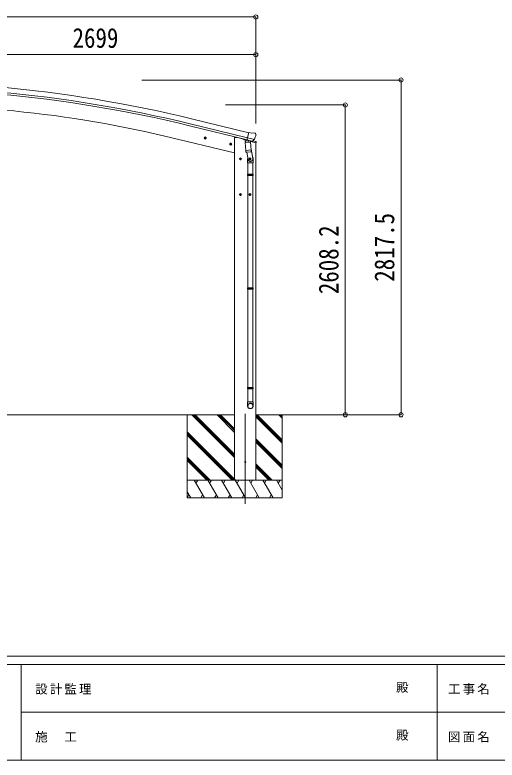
# Model space of a CAD drawing. Units: millimetres at full size. Extents: x -9783 to 33754, y -10064 to 6752.
# Drawn here: x -4022 to 36, y -6828 to -556 of the extents above; entities that cross this region are included whole.
import ezdxf
from ezdxf.enums import TextEntityAlignment as Align

# ---------------------------------------------------------------- set-up
doc = ezdxf.new("R2010")
doc.units = ezdxf.units.MM
doc.header["$LTSCALE"] = 35
doc.header["$PDMODE"] = 32
doc.header["$PDSIZE"] = 35
for name, color, linetype, lineweight in [('0-0_0', 7, 'Continuous', 9), ('0-1_本体', 4, 'Continuous', 9), ('0-2_部品', 7, 'Continuous', 9), ('0-8_PARTS2', 2, 'Continuous', 9), ('0-A_寸法', 6, 'Continuous', 9), ('F-0_240', 7, 'Continuous', 9)]:
    doc.layers.add(name, color=color, linetype=linetype, lineweight=lineweight)
doc.styles.add('ＭＳ ゴシック', font='')
doc.styles.get('ＭＳ ゴシック').set_extended_font_data('MS Gothic')

msp = doc.modelspace()

# ---------------------------------------------------------------- linework, layer by layer
at = {"layer": '0-0_0', "color": 6}
for p, q in [((-4693.68, -890.08), (-1994.72, -890.08)), ((-772.44, -3921.82), (-772.44, -1104.32)), ((-1241.45, -1313.62), (-1241.45, -3921.82))]:
    msp.add_line(p, q, dxfattribs=at)
at = {"layer": '0-0_0'}
for p, q in [((-7230.68, -3921.82), (-2172.72, -3921.82)), ((-2572.47, -3921.82), (-2572.47, -4621.82)), ((-2172.72, -4281.58), (-2532.48, -3921.82)), ((-2172.72, -4267.44), (-2518.34, -3921.82)), ((-2172.72, -4253.3), (-2504.2, -3921.82)), ((-2172.72, -4069.45), (-2320.35, -3921.82)), ((-2172.72, -4055.31), (-2306.21, -3921.82)), ((-2172.72, -4041.17), (-2292.06, -3921.82)), ((-1398.38, -3921.82), (-1994.72, -3921.82)), ((-1772.47, -4147.19), (-1994.72, -3924.95)), ((-1772.47, -4161.34), (-1994.72, -3939.09)), ((-1772.47, -4133.05), (-1983.7, -3921.82)), ((-1772.47, -3949.21), (-1799.85, -3921.82)), ((-1772.47, -3935.06), (-1785.71, -3921.82)), ((-1772.47, -3921.82), (-1772.47, -4621.82)), ((-2166.32, -4471.82), (-2572.47, -4065.68)), ((-2180.47, -4471.82), (-2572.47, -4079.83)), ((-2194.61, -4471.82), (-2572.47, -4093.97)), ((-1772.47, -4345.18), (-1994.72, -4122.93)), ((-1772.47, -4359.32), (-1994.72, -4137.08)), ((-1772.47, -4373.47), (-1994.72, -4151.22)), ((-2378.46, -4471.82), (-2572.47, -4277.82)), ((-2392.6, -4471.82), (-2572.47, -4291.96)), ((-2406.74, -4471.82), (-2572.47, -4306.1)), ((-1857.96, -4471.82), (-1994.72, -4335.07)), ((-1872.1, -4471.82), (-1994.72, -4349.21)), ((-1886.24, -4471.82), (-1994.72, -4363.35)), ((-2572.47, -4471.82), (-1772.47, -4471.82)), ((-2427.08, -4621.82), (-2513.69, -4471.82)), ((-2498.69, -4497.8), (-2483.69, -4471.82)), ((-2311.61, -4621.82), (-2398.22, -4471.82)), ((-2368.22, -4471.82), (-2383.22, -4497.8)), ((-2196.14, -4621.82), (-2282.75, -4471.82)), ((-2267.75, -4497.8), (-2252.74, -4471.82)), ((-2080.67, -4621.82), (-2167.28, -4471.82)), ((-2152.27, -4497.8), (-2137.27, -4471.82)), ((-1965.2, -4621.82), (-2051.81, -4471.82)), ((-2036.8, -4497.81), (-2021.8, -4471.82)), ((-1849.73, -4621.82), (-1936.34, -4471.82)), ((-1921.33, -4497.81), (-1906.33, -4471.82)), ((-1772.47, -4555.65), (-1820.87, -4471.82)), ((-1805.86, -4497.8), (-1790.86, -4471.82)), ((-2542.55, -4621.82), (-2572.47, -4570.01)), ((-2557.55, -4595.84), (-2572.55, -4621.82)), ((-1772.47, -4621.82), (-2572.47, -4621.82)), ((-2442.08, -4595.84), (-2457.08, -4621.82)), ((-2326.61, -4595.84), (-2341.61, -4621.82)), ((-2211.14, -4595.84), (-2226.14, -4621.82)), ((-2095.67, -4595.84), (-2110.67, -4621.82)), ((-1980.2, -4595.84), (-1995.2, -4621.82)), ((-1864.73, -4595.84), (-1879.73, -4621.82))]:
    msp.add_line(p, q, dxfattribs=at)
at = {"layer": '0-1_本体'}
for p, q in [((-2054.19, -1547.94), (-2537.06, -1430.46)), ((-2068.19, -1606.28), (-2551.25, -1488.8)), ((-2064.26, -1589.91), (-2547.27, -1472.44)), ((-2760.8, -1576.9), (-2172.75, -1718.08)), ((-2172.72, -1588.09), (-2172.72, -4468.09)), ((-2172.72, -1588.09), (-2148.72, -1588.09)), ((-2096.71, -1600.57), (-2148.72, -1588.09)), ((-1994.72, -4468.09), (-1994.72, -1631.53))]:
    msp.add_line(p, q, dxfattribs=at)
for centre, radius, start, end in [((-5149.64, -12172.33), 11054.98, 76.33027, 84.83134), ((-5149.64, -12172.33), 10994.98, 76.33027, 84.83026), ((-5149.64, -12172.33), 11011.82, 76.33027, 84.83026), ((-4915.81, -10572.6), 9250.23, 76.52809, 85.04475)]:
    msp.add_arc(centre, radius, start, end, dxfattribs=at)
at = {"layer": '0-2_部品'}
for p, q in [((-2027.78, -1552.2), (-2053.72, -1545.98)), ((-2027.78, -1552.2), (-2014.52, -1549.5)), ((-2000.04, -1552.69), (-2013.23, -1549.53)), ((-1996.95, -1554.94), (-1993.09, -1561.24)), ((-1992.73, -1563.52), (-1993, -1564.67)), ((-2410.22, -1594.32), (-2429.67, -1589.65)), ((-2427.25, -1590.23), (-2422.08, -1584.79)), ((-2425.11, -1597.43), (-2427.25, -1590.23)), ((-2422.28, -1601.71), (-2417.61, -1582.26)), ((-2422.08, -1584.79), (-2414.78, -1586.54)), ((-2414.78, -1586.54), (-2412.65, -1593.74)), ((-2096.71, -1599.35), (-2096.71, -1603.1)), ((-2073.74, -1612.56), (-2092.87, -1607.96)), ((-2083.86, -1629.38), (-2038.17, -1626.18)), ((-2079.18, -1696.22), (-2083.86, -1629.38)), ((-2069.44, -1607.61), (-2082.75, -1622.93)), ((-2082.75, -1622.93), (-2082.31, -1629.27)), ((-2068.5, -1607.54), (-2069.44, -1607.61)), ((-2065.41, -1610.02), (-2066.94, -1609.65)), ((-2028.71, -1618.83), (-2065.41, -1610.02)), ((-2006.78, -1603.82), (-2064.29, -1590.02)), ((-2059.46, -1611.84), (-2058.44, -1626.45)), ((-2031.25, -1620.84), (-2057.07, -1627.27)), ((-2039.95, -1623), (-2039.72, -1626.29)), ((-2038.17, -1626.18), (-2033.5, -1693.02)), ((-1992.15, -1632.14), (-2035.18, -1621.82)), ((-2026.34, -1619.3), (-2033.86, -1617.5)), ((-2030.55, -1619.06), (-2030.5, -1619.8)), ((-2027.18, -1619.19), (-2028.71, -1618.83)), ((-2023.63, -1618.73), (-2007.26, -1604.24)), ((-2020.61, -1616.06), (-1994.45, -1622.34)), ((-1992.15, -1625.25), (-1992.15, -1632.14)), ((-2196.29, -1645.68), (-2215.74, -1641.01)), ((-2213.31, -1641.6), (-2208.14, -1636.15)), ((-2211.18, -1648.79), (-2213.31, -1641.6)), ((-2208.35, -1653.07), (-2203.68, -1633.62)), ((-2208.14, -1636.15), (-2200.85, -1637.9)), ((-2200.85, -1637.9), (-2198.71, -1645.1)), ((-2079.18, -1696.22), (-2033.5, -1693.02)), ((-2035.23, -1668.25), (-2019.31, -1764.42)), ((-2032.64, -1705.49), (-2033.51, -1693.02)), ((-2079.17, -1696.21), (-2078.28, -1708.91)), ((-2034.48, -1707.62), (-2076.18, -1710.54)), ((-2070.75, -1710.16), (-2060.02, -1773.75)), ((-2033.03, -1706.84), (-2033.03, -1706.84)), ((-2133.72, -1768.33), (-2113.72, -1768.33)), ((-2130.22, -1764.57), (-2123.72, -1760.82)), ((-2123.72, -1778.33), (-2123.72, -1758.33)), ((-2123.72, -1760.82), (-2117.22, -1764.57)), ((-2117.22, -1772.08), (-2123.72, -1775.83)), ((-2117.22, -1764.57), (-2117.22, -1772.08)), ((-2063.16, -1766.93), (-2063.16, -1801.59)), ((-2063.16, -1801.59), (-2017.16, -1801.59)), ((-2061.16, -1801.59), (-2061.16, -1895.59)), ((-2053.72, -1768.33), (-2033.72, -1768.33)), ((-2050.22, -1764.57), (-2043.72, -1760.82)), ((-2043.72, -1778.33), (-2043.72, -1758.33)), ((-2043.72, -1760.82), (-2037.22, -1764.57)), ((-2037.22, -1772.08), (-2043.72, -1775.83)), ((-2037.22, -1764.57), (-2037.22, -1772.08)), ((-2019.16, -1801.59), (-2019.16, -1895.59)), ((-2017.16, -1801.59), (-2017.16, -1767.23)), ((-2063.16, -1897.59), (-2062.16, -1895.59)), ((-2063.16, -1897.59), (-2017.16, -1897.59)), ((-2063.16, -1897.59), (-2063.16, -1905.59)), ((-2063.16, -1905.59), (-2017.16, -1905.59)), ((-2063.16, -1905.59), (-2062.16, -1907.59)), ((-2062.16, -1895.59), (-2018.16, -1895.59)), ((-2062.16, -1907.59), (-2018.16, -1907.59)), ((-2061.16, -1907.59), (-2061.16, -2851.77)), ((-2019.16, -1907.59), (-2019.16, -2851.77)), ((-2017.16, -1897.59), (-2018.16, -1895.59)), ((-2133.72, -2068.33), (-2113.72, -2068.33)), ((-2130.22, -2064.57), (-2123.72, -2060.82)), ((-2123.72, -2078.33), (-2123.72, -2058.33)), ((-2123.72, -2060.82), (-2117.22, -2064.57)), ((-2117.22, -2064.57), (-2117.22, -2072.08)), ((-2053.72, -2068.33), (-2033.72, -2068.33)), ((-2050.22, -2064.57), (-2043.72, -2060.82)), ((-2043.72, -2078.33), (-2043.72, -2058.33)), ((-2043.72, -2060.82), (-2037.22, -2064.57)), ((-2037.22, -2064.57), (-2037.22, -2072.08)), ((-2117.22, -2072.08), (-2123.72, -2075.83)), ((-2037.22, -2072.08), (-2043.72, -2075.83)), ((-2063.16, -2853.77), (-2062.16, -2851.77)), ((-2063.16, -2853.77), (-2017.16, -2853.77)), ((-2063.16, -2853.77), (-2063.16, -2861.77)), ((-2063.16, -2861.77), (-2017.16, -2861.77)), ((-2063.16, -2861.77), (-2062.16, -2863.77)), ((-2062.16, -2851.77), (-2018.16, -2851.77)), ((-2062.16, -2863.77), (-2018.16, -2863.77)), ((-2061.16, -2863.77), (-2061.16, -3691.96)), ((-2019.16, -2863.77), (-2019.16, -3691.96)), ((-2017.16, -2853.77), (-2018.16, -2851.77)), ((-2063.16, -3693.96), (-2062.16, -3691.96)), ((-2063.16, -3693.96), (-2017.16, -3693.96)), ((-2063.16, -3693.96), (-2063.16, -3701.96)), ((-2062.16, -3691.96), (-2018.16, -3691.96)), ((-2017.16, -3693.96), (-2018.16, -3691.96)), ((-2063.16, -3701.96), (-2017.16, -3701.96)), ((-2063.16, -3701.96), (-2062.16, -3703.96)), ((-2062.16, -3703.96), (-2018.16, -3703.96)), ((-2061.16, -3703.96), (-2061.16, -3813.96)), ((-2019.16, -3703.96), (-2019.16, -3813.96)), ((-2063.16, -3848.1), (-2063.16, -3813.96)), ((-2063.16, -3813.96), (-2017.16, -3813.96)), ((-2017.16, -3848.1), (-2017.16, -3813.96))]:
    msp.add_line(p, q, dxfattribs=at)
for points in [[(-2059.14, -1611.43), (-2068.87, -1609.09), (-2053.72, -1545.98)], [(-2412.65, -1593.74), (-2417.82, -1599.18), (-2425.11, -1597.43)], [(-2059.14, -1611.43), (-2058.91, -1611.58), (-2034.14, -1617.52), (-2033.86, -1617.5)], [(-2006.51, -1603.25), (-2007.1, -1604.09), (-2007.26, -1604.24)], [(-2198.71, -1645.1), (-2203.88, -1650.54), (-2211.18, -1648.79)], [(-2123.72, -1775.83), (-2130.22, -1772.08), (-2130.22, -1764.57)], [(-2043.72, -1775.83), (-2050.22, -1772.08), (-2050.22, -1764.57)], [(-2017.16, -1897.59), (-2017.16, -1905.59), (-2018.16, -1907.59)], [(-2123.72, -2075.83), (-2130.22, -2072.08), (-2130.22, -2064.57)], [(-2043.72, -2075.83), (-2050.22, -2072.08), (-2050.22, -2064.57)], [(-2017.16, -2853.77), (-2017.16, -2861.77), (-2018.16, -2863.77)], [(-2017.16, -3693.96), (-2017.16, -3701.96), (-2018.16, -3703.96)]]:
    msp.add_lwpolyline(points, dxfattribs=at)
for centre, radius in [((-2419.95, -1591.99), 8.5), ((-2419.95, -1591.99), 7.7), ((-2419.95, -1591.99), 6.5), ((-2206.01, -1643.35), 8.5), ((-2206.01, -1643.35), 7.7), ((-2206.01, -1643.35), 6.5), ((-2123.72, -1768.33), 8.5), ((-2123.72, -1768.33), 7.7), ((-2123.72, -1768.33), 6.5), ((-2043.72, -1768.33), 8.5), ((-2043.72, -1768.33), 7.7), ((-2043.72, -1768.33), 6.5), ((-2123.72, -2068.33), 8.5), ((-2123.72, -2068.33), 7.7), ((-2123.72, -2068.33), 6.5), ((-2043.72, -2068.33), 8.5), ((-2043.72, -2068.33), 7.7), ((-2043.72, -2068.33), 6.5), ((-2083.72, -4318.09), 4.5)]:
    msp.add_circle(centre, radius, dxfattribs=at)
for centre, radius, start, end in [((-2013.93, -1552.44), 3, 76.5, 101.5), ((-2189.81, -1517.42), 202.4, 334.90875, 346.5), ((-2001.21, -1557.55), 5, 31.5, 76.5), ((-2091.71, -1603.1), 5, 180, 256.5), ((-2066.83, -1609.16), 0.5, 221.23754, 256.5), ((-2060.06, -1611.92), 0.604, 7.79405, 79.40158), ((-2057.42, -1626.3), 1.03, 188.03431, 289.96103), ((-2031.49, -1619.87), 1, 284, 4), ((-2030.05, -1619.02), 0.5, 76.5, 184), ((-2027.06, -1618.71), 0.5, 256.5, 291.76246), ((-1995.15, -1625.25), 3, 0, 76.5), ((-2076.32, -1708.55), 2, 190.53157, 274), ((-2034.62, -1705.63), 2, 274, 322.59038), ((-2034.58, -1705.66), 1.95, 322.52234, 4.95983), ((-2047.16, -1767.23), 30, 0, 2.54858)]:
    msp.add_arc(centre, radius, start, end, dxfattribs=at)
for centre, major_axis, ratio, start_param, end_param in [((-1995.65, -1562.8), (1.57, -2.57), 0.99628, 0.7835347, 1.5707963), ((-2025.65, -1616.38), (0.73, -2.92), 0.997631, 5.8041905, 5.8929484), ((-2025.68, -1616.25), (-2.63, 3.16), 0.650902, 2.1145521, 2.1873627), ((-2025.62, -1616.48), (0.73, -2.92), 0.997631, 5.965759, 6.7621801), ((-2040.16, -1766.93), (-23, 0), 0.996195, 6.0000678, 10.0103449), ((-2040.16, -1766.93), (-21, 0), 0.996195, 0.3319459, 3.3482706), ((-2040.16, -3846.36), (23, 0), 0.996195, 6.2831853, 9.424778), ((-2040.16, -3848.1), (23, 0), 0.996195, 6.2831853, 9.424778), ((-2040.16, -3848.1), (0, -23.43), 0.981806, 4.712389, 7.8539816)]:
    msp.add_ellipse(centre, major_axis=major_axis, ratio=ratio, start_param=start_param, end_param=end_param, dxfattribs=at)
msp.add_ellipse((-2040.16, -3848.1), major_axis=(-21, 0), ratio=0.996195, dxfattribs=at)
at = {"layer": '0-8_PARTS2'}
msp.add_line((-2083.72, -3912.61), (-2083.72, -4671.82), dxfattribs=at)
at = {"layer": '0-A_寸法'}
for p, q in [((-7408.68, -573.46), (-1994.72, -573.46)), ((-1994.72, -573.46), (-1994.72, -890.08)), ((-1994.72, -890.08), (-1994.72, -1471.16)), ((-772.44, -1104.32), (-2952.42, -1104.32)), ((-1241.45, -1313.62), (-2250.93, -1313.62)), ((-1241.45, -3921.82), (-1570.28, -3921.82)), ((-772.44, -3921.82), (-1241.45, -3921.82))]:
    msp.add_line(p, q, dxfattribs=at)
for p in [(-1994.72, -573.46), (-1994.72, -890.08), (-772.44, -1104.32), (-1241.45, -1313.62), (-1241.45, -3921.82), (-772.44, -3921.82)]:
    msp.add_point(p, dxfattribs=at)
at = {"layer": 'F-0_240', "color": 5}
for p, q in [((-9783.03, -5953.1), (9396.97, -5953.1)), ((-9783.03, -6023.1), (6285.75, -6023.1)), ((-3969.25, -6023.1), (-3969.25, -6828.1)), ((-469.25, -6023.1), (-469.25, -6828.1)), ((-3969.25, -6425.6), (3205.75, -6425.6)), ((-9783.03, -6828.1), (9396.97, -6828.1))]:
    msp.add_line(p, q, dxfattribs=at)

# ---------------------------------------------------------------- texts
at = {"layer": '0-A_寸法', "color": 7, "style": 'ＭＳ ゴシック', "width": 0.85}
msp.add_text('2699', height=166.8, dxfattribs=at).set_placement((-3536.7, -883.08), align=Align.BOTTOM_LEFT)
for s, p in [('2817.5', (-779.44, -2801.82)), ('2608.2', (-1248.45, -2906.47))]:
    msp.add_text(s, height=166.8, rotation=90, dxfattribs=at).set_placement(p, align=Align.BOTTOM_LEFT)
at = {"layer": 'F-0_240', "style": 'ＭＳ ゴシック'}
for p in [(-814.24, -6276.85), (-814.24, -6679.35)]:
    msp.add_text('殿', height=76.98, dxfattribs=at).set_placement(p, align=Align.BOTTOM_LEFT)
at = {"layer": 'F-0_240', "char_height": 76.98, "attachment_point": 7, "style": 'ＭＳ ゴシック'}
for s, insert in [('\\T1.17;設計監理', (-3851.04, -6276.85)), ('\\T1.17;工事名', (-376.96, -6276.85)), ('\\T1.17;施\u3000工', (-3851.04, -6679.35)), ('\\T1.17;図面名', (-376.96, -6679.35))]:
    msp.add_mtext(s, dxfattribs=dict(at, insert=insert))

doc.saveas('drawing.dxf')
